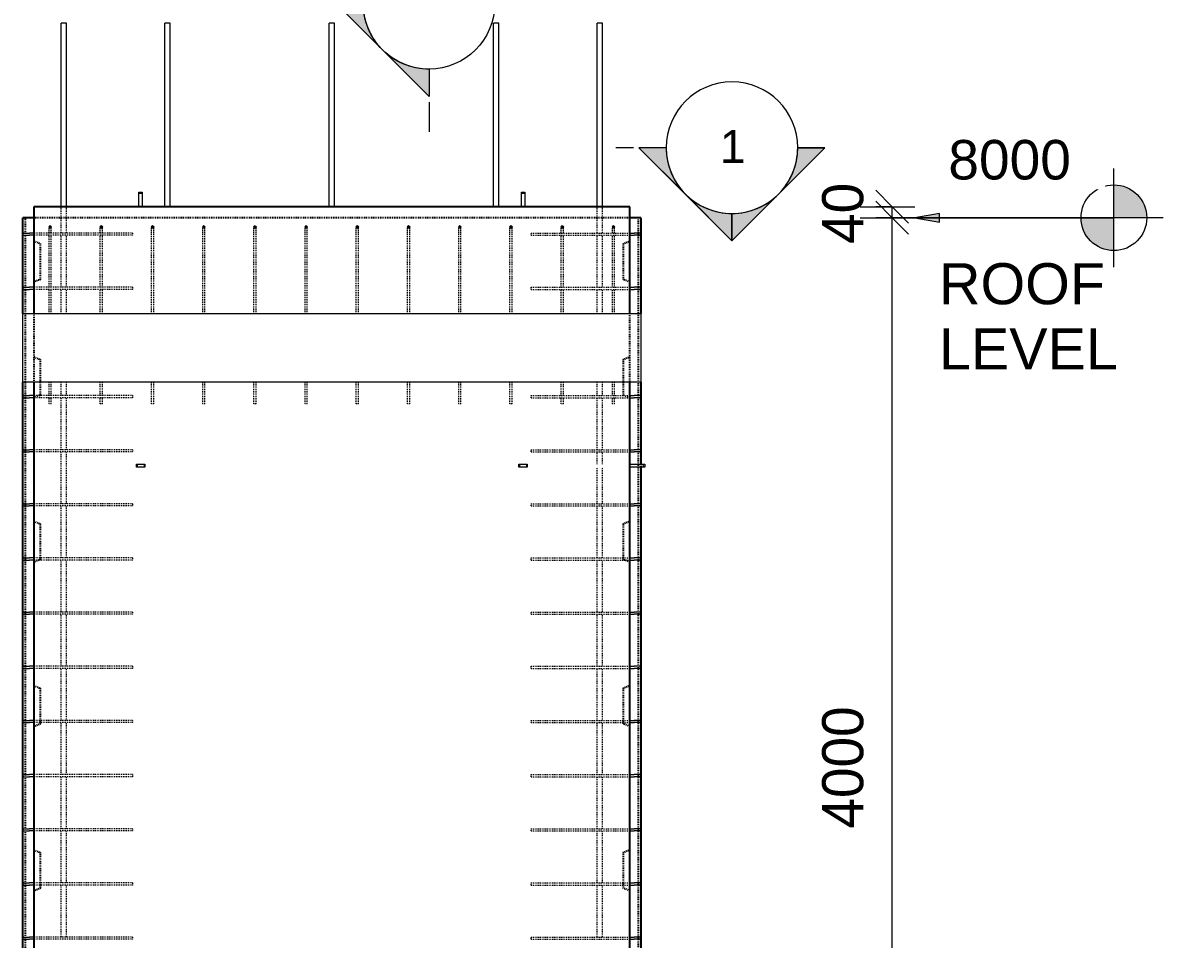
# Model space of a CAD drawing. Header units: millimetres. Extents: x 3013 to 24293, y -3068 to 13086.
# Drawn here: x 10063 to 14225, y 5026 to 8372 of the extents above; entities that cross this region are included whole.
import ezdxf

# ---------------------------------------------------------------- set-up
doc = ezdxf.new("R2010")
doc.units = ezdxf.units.MM
doc.linetypes.add('Dash', pattern=[6.36, 3.18, -3.18])
for name, color, linetype, lineweight in [('A-ANNO-DIMS', 211, 'Continuous', 9), ('A-ANNO-DIMS-60', 211, 'Continuous', 9), ('A-DETL-MBND', 5, 'Continuous', 18), ('A-GENM', 13, 'Continuous', 18), ('A-WALL', 113, 'Continuous', 25), ('A-WALL-HDLN', 110, 'Dash', 25), ('G-ANNO-DIMS', 111, 'Continuous', 9), ('G-ANNO-SYMB', 111, 'Continuous', 9), ('G-ANNO-TEXT', 231, 'Continuous', 9), ('S-BEAM', 12, 'Continuous', 18), ('S-RBAR', 171, 'Continuous', 18)]:
    doc.layers.add(name, color=color, linetype=linetype, lineweight=lineweight)
doc.styles.add('Arial', font='arial.ttf', dxfattribs={"height": 120})
doc.styles.add('Arial_1', font='arial.ttf', dxfattribs={"height": 150})
doc.styles.add('Arial_2', font='arial.ttf', dxfattribs={"height": 144})
doc.styles.add('Nirmala UI Semilight', font='NirmalaS.ttf', dxfattribs={"height": 150})
doc.dimstyles.new('Arrow_Filled_-_2_5_NI_UI', dxfattribs={"dimscale": 304.8, "dimtxt": 157.104592, "dimasz": 0.393701, "dimexe": 0.19685, "dimexo": 0.0625, "dimgap": 0.19685, "dimtad": 1, "dimdec": 0, "dimzin": 0, "dimdsep": 46, "dimtxsty": 'Nirmala UI Semilight', "dimblk1": 'OBLIQUE', "dimblk2": 'OBLIQUE', "dimsah": 1, "dimcen": 0.09, "dimazin": 0, "dimtfac": 1, "dimtdec": 4, "dimtix": 1, "dimtmove": 0, "dimatfit": 3, "dimfxl": 0.19685, "dimfxlon": 1, "dimtvp": 1, "dimtolj": 1, "dimtzin": 0, "dimarcsym": 2})

# ---------------------------------------------------------------- blocks, each defined once
blk = doc.blocks.new('RR spread anchor face based - RR-SA-4_0-180-1726831-Elevation Front')
at = {"layer": 'A-GENM'}
for p, q in [((11882.6, 7748.8), (11882.6, 7753.8)), ((11882.6, 7753.8), (11894.6, 7753.8)), ((11882.6, 7700), (11882.6, 7748.8)), ((11894.6, 7748.8), (11882.6, 7748.8)), ((11894.6, 7753.8), (11894.6, 7748.8)), ((11894.6, 7748.8), (11894.6, 7700))]:
    blk.add_line(p, q, dxfattribs=at)
blk = doc.blocks.new('RR spread anchor face based - RR-SA-2_5-200-1726821-Elevation Front')
at = {"layer": 'A-GENM'}
for p, q in [((11873.6, 6760), (11876.1, 6760)), ((11873.6, 6750), (11873.6, 6760)), ((11876.1, 6750), (11873.6, 6750)), ((11876.1, 6760), (11901.1, 6760)), ((11876.1, 6760), (11876.1, 6750)), ((11901.1, 6750), (11876.1, 6750)), ((11901.1, 6760), (11903.6, 6760)), ((11901.1, 6760), (11901.1, 6750)), ((11903.6, 6750), (11901.1, 6750)), ((11903.6, 6760), (11903.6, 6750))]:
    blk.add_line(p, q, dxfattribs=at)
blk = doc.blocks.new('RR spread anchor face based - RR-SA-3_0-200-1726827-Elevation Front')
at = {"layer": 'A-GENM'}
for p, q in [((12278.6, 6760), (12328.6, 6760)), ((12328.6, 6750), (12278.6, 6750)), ((12328.6, 6760), (12333.6, 6760)), ((12328.6, 6750), (12328.6, 6760)), ((12333.6, 6750), (12328.6, 6750)), ((12333.6, 6760), (12333.6, 6750))]:
    blk.add_line(p, q, dxfattribs=at)
blk = doc.blocks.new('Detail View - M_Section Head - Filled SHOP DWG-1002450-Elevation Front')
at = {"layer": 'G-ANNO-SYMB'}
h = blk.add_hatch(color=256, dxfattribs=at)
edge = h.paths.add_edge_path()
edge.add_line((12311.8, 7915.6), (12411.2, 7915.6))
edge.add_arc((12651.2, 7915.6), 240, 180, 225)
edge.add_line((12481.5, 7745.9), (12311.8, 7915.6))
h = blk.add_hatch(color=256, dxfattribs=at)
edge = h.paths.add_edge_path()
edge.add_line((12990.6, 7915.6), (12820.9, 7745.9))
edge.add_arc((12651.2, 7915.6), 240, 315, 360)
edge.add_line((12891.2, 7915.6), (12990.6, 7915.6))
h = blk.add_hatch(color=256, dxfattribs=at)
edge = h.paths.add_edge_path()
edge.add_line((12651.2, 7576.2), (12481.5, 7745.9))
edge.add_arc((12651.2, 7915.6), 240, 225, 270)
edge.add_line((12651.2, 7675.6), (12651.2, 7576.2))
h = blk.add_hatch(color=256, dxfattribs=at)
edge = h.paths.add_edge_path()
edge.add_line((12651.2, 7576.2), (12651.2, 7675.6))
edge.add_arc((12651.2, 7915.6), 240, 270, 315)
edge.add_line((12820.9, 7745.9), (12651.2, 7576.2))
for p, q in [((12651.2, 7576.2), (12311.8, 7915.6)), ((12411.2, 7915.6), (12311.8, 7915.6)), ((12311.8, 7915.6), (12481.5, 7745.9)), ((12411.2, 7915.6), (12311.8, 7915.6)), ((12651.2, 7576.2), (12990.6, 7915.6)), ((12820.9, 7745.9), (12990.6, 7915.6)), ((12891.2, 7915.6), (12990.6, 7915.6)), ((12990.6, 7915.6), (12891.2, 7915.6)), ((12481.5, 7745.9), (12651.2, 7576.2)), ((12651.2, 7576.2), (12820.9, 7745.9)), ((12651.2, 7675.6), (12651.2, 7576.2)), ((12651.2, 7576.2), (12651.2, 7675.6))]:
    blk.add_line(p, q, dxfattribs=at)
for start, end in [(360, 180), (180, 360), (180, 225), (315, 0), (225, 270), (270, 315)]:
    blk.add_arc((12651.2, 7915.6), 240, start, end, dxfattribs=at)
blk = doc.blocks.new('DIMBLOCK101-Elevation Front')
at = {"layer": 'A-ANNO-DIMS-60'}
for p, q in [((13236.1, 7660), (13176.1, 7720)), ((13236.1, 7660), (13176.1, 7660)), ((13236.1, 3660), (13236.1, 7660)), ((13236.1, 7660), (13296.1, 7600)), ((13236.1, 7660), (13296.1, 7660)), ((13236.1, 3660), (13176.1, 3720)), ((13236.1, 3660), (13176.1, 3660)), ((13236.1, 3660), (13296.1, 3600)), ((13236.1, 3660), (13296.1, 3660))]:
    blk.add_line(p, q, dxfattribs=at)
at = {"layer": 'A-ANNO-DIMS-60', "color": 0, "insert": (12980.4, 5430.1), "char_height": 150, "width": 551.866, "attachment_point": 1, "rotation": 90, "line_spacing_factor": 1.142579, "style": 'Nirmala UI Semilight'}
blk.add_mtext('4000', dxfattribs=at)
blk = doc.blocks.new('_Oblique')
at = {"color": 0, "linetype": 'ByBlock', "lineweight": -2}
blk.add_line((-0.5, -0.5), (0.5, 0.5), dxfattribs=at)
blk = doc.blocks.new('DIMBLOCK102-Elevation Front')
at = {"layer": 'A-ANNO-DIMS-60'}
for p, q in [((13236.1, 7700), (13176.1, 7760)), ((13236.1, 7660), (13176.1, 7720)), ((13236.1, 7700), (13176.1, 7700)), ((13236.1, 7660), (13176.1, 7660)), ((13236.1, 7660), (13236.1, 7700)), ((13236.1, 7700), (13296.1, 7640)), ((13236.1, 7700), (13296.1, 7700)), ((13236.1, 7660), (13296.1, 7600)), ((13236.1, 7660), (13296.1, 7660))]:
    blk.add_line(p, q, dxfattribs=at)
at = {"layer": 'A-ANNO-DIMS-60', "color": 0, "insert": (12980.4, 7564.3), "char_height": 150, "width": 277.647, "attachment_point": 1, "rotation": 90, "line_spacing_factor": 1.142579, "style": 'Nirmala UI Semilight'}
blk.add_mtext('40', dxfattribs=at)
blk = doc.blocks.new('Spot Elevations - M_Spot Elevation - Target Filled-10609-Elevation Front')
at = {"layer": 'G-ANNO-DIMS'}
h = blk.add_hatch(color=256, dxfattribs=at)
edge = h.paths.add_edge_path()
edge.add_line((14045.3, 7660), (14165.3, 7660))
edge.add_arc((14045.3, 7660), 120, 0, 90)
edge.add_line((14045.3, 7780), (14045.3, 7660))
h = blk.add_hatch(color=256, dxfattribs=at)
edge = h.paths.add_edge_path()
edge.add_line((14045.3, 7660), (13925.3, 7660))
edge.add_arc((14045.3, 7660), 120, 180, 270)
edge.add_line((14045.3, 7540), (14045.3, 7660))
for p, q in [((14045.3, 7480), (14045.3, 7840)), ((14225.3, 7660), (13205.3, 7660))]:
    blk.add_line(p, q, dxfattribs=at)
blk.add_circle((14045.3, 7660), 120, dxfattribs=at)

msp = doc.modelspace()

# ---------------------------------------------------------------- hatches: boundary and pattern name
at = {"layer": 'G-ANNO-DIMS'}
msp.add_hatch(color=256, dxfattribs=at).paths.add_polyline_path([(13318.6, 7660), (13408.6, 7644.1), (13408.6, 7675.9)])
at = {"layer": 'S-RBAR'}
for points in [[(10162.6, 7622), (10166.6, 7626), (10162.6, 7630), (10158.6, 7626)], [(10349.5, 7622), (10353.5, 7626), (10349.5, 7630), (10345.5, 7626)], [(10536.4, 7622), (10540.4, 7626), (10536.4, 7630), (10532.4, 7626)], [(10723.3, 7622), (10727.3, 7626), (10723.3, 7630), (10719.3, 7626)], [(10910.2, 7622), (10914.2, 7626), (10910.2, 7630), (10906.2, 7626)], [(11097.1, 7622), (11101.1, 7626), (11097.1, 7630), (11093.1, 7626)], [(11284, 7622), (11288, 7626), (11284, 7630), (11280, 7626)], [(11470.9, 7622), (11474.9, 7626), (11470.9, 7630), (11466.9, 7626)], [(11657.8, 7622), (11661.8, 7626), (11657.8, 7630), (11653.8, 7626)], [(11844.7, 7622), (11848.7, 7626), (11844.7, 7630), (11840.7, 7626), (11842.1, 7624.6)], [(12031.7, 7622), (12035.7, 7626), (12031.7, 7630), (12027.7, 7626)], [(12218.6, 7622), (12222.6, 7626), (12218.6, 7630), (12214.6, 7626)]]:
    msp.add_hatch(color=256, dxfattribs=at).paths.add_polyline_path(points)
h = msp.add_hatch(color=256, dxfattribs=at)
edge = h.paths.add_edge_path()
edge.add_arc((10162.6, 7626), 4, 0, 360)
h = msp.add_hatch(color=256, dxfattribs=at)
edge = h.paths.add_edge_path()
edge.add_arc((10349.5, 7626), 4, 0, 360)
h = msp.add_hatch(color=256, dxfattribs=at)
edge = h.paths.add_edge_path()
edge.add_arc((10536.4, 7626), 4, 0, 360)
h = msp.add_hatch(color=256, dxfattribs=at)
edge = h.paths.add_edge_path()
edge.add_arc((10723.3, 7626), 4, 0, 360)
h = msp.add_hatch(color=256, dxfattribs=at)
edge = h.paths.add_edge_path()
edge.add_arc((10910.2, 7626), 4, 0, 360)
h = msp.add_hatch(color=256, dxfattribs=at)
edge = h.paths.add_edge_path()
edge.add_arc((11097.1, 7626), 4, 0, 360)
h = msp.add_hatch(color=256, dxfattribs=at)
edge = h.paths.add_edge_path()
edge.add_arc((11284, 7626), 4, 0, 360)
h = msp.add_hatch(color=256, dxfattribs=at)
edge = h.paths.add_edge_path()
edge.add_arc((11470.9, 7626), 4, 0, 360)
h = msp.add_hatch(color=256, dxfattribs=at)
edge = h.paths.add_edge_path()
edge.add_arc((11657.8, 7626), 4, 0, 360)
h = msp.add_hatch(color=256, dxfattribs=at)
edge = h.paths.add_edge_path()
edge.add_arc((11844.7, 7626), 4, 0, 360)
h = msp.add_hatch(color=256, dxfattribs=at)
edge = h.paths.add_edge_path()
edge.add_arc((12031.7, 7626), 4, 0, 360)
h = msp.add_hatch(color=256, dxfattribs=at)
edge = h.paths.add_edge_path()
edge.add_arc((12218.6, 7626), 4, 0, 360)

# ---------------------------------------------------------------- linework, layer by layer
at = {"layer": 'A-DETL-MBND'}
for p, q in [((13118.6, 7700), (13318.6, 7700)), ((13118.6, 7660), (13318.6, 7660))]:
    msp.add_line(p, q, dxfattribs=at)
at = {"layer": 'A-WALL'}
for p, q in [((10062.6, 7600.4), (10062.6, 7660)), ((10102.6, 7660), (10062.6, 7660)), ((10102.6, 7700), (10102.6, 7310)), ((12278.6, 7700), (10102.6, 7700)), ((12278.6, 7310), (12278.6, 7700)), ((12318.6, 7660), (12278.6, 7660)), ((12318.6, 7660), (12318.6, 7600.4)), ((10062.6, 7402.7), (10062.6, 7599.6)), ((12318.6, 7599.6), (12318.6, 7402.7)), ((10062.6, 7310), (10062.6, 7401.9)), ((12318.6, 7402), (12318.6, 7310)), ((10062.6, 7007.4), (10062.6, 7060)), ((10102.6, 7060), (10102.6, -1395)), ((12278.6, -1395), (12278.6, 7060)), ((12318.6, 7060), (12318.6, 7007.4)), ((10062.6, 6809.7), (10062.6, 7006.6)), ((12318.6, 7006.6), (12318.6, 6809.7)), ((10062.6, 6612.1), (10062.6, 6808.9)), ((12318.6, 6809), (12318.6, 6760)), ((12318.6, 6750), (12318.6, 6612)), ((10062.6, 6414.4), (10062.6, 6611.3)), ((12318.6, 6611.3), (12318.6, 6414.4)), ((10062.6, 6216.7), (10062.6, 6413.6)), ((12318.6, 6413.6), (12318.6, 6216.7)), ((10062.6, 6019.1), (10062.6, 6215.9)), ((12318.6, 6216), (12318.6, 6019)), ((10062.6, 5821.4), (10062.6, 6018.3)), ((12318.6, 6018.3), (12318.6, 5821.4)), ((10062.6, 5623.7), (10062.6, 5820.6)), ((12318.6, 5820.6), (12318.6, 5623.7)), ((10062.6, 5426.1), (10062.6, 5622.9)), ((12318.6, 5623), (12318.6, 5426)), ((10062.6, 5228.4), (10062.6, 5425.3)), ((12318.6, 5425.3), (12318.6, 5228.4)), ((10062.6, 5030.7), (10062.6, 5227.6)), ((12318.6, 5227.6), (12318.6, 5030.7)), ((10062.6, 4833.1), (10062.6, 5029.9)), ((12318.6, 5030), (12318.6, 4833))]:
    msp.add_line(p, q, dxfattribs=at)
at = {"layer": 'A-WALL-HDLN'}
for p, q in [((10072.6, 3689.9), (10072.6, 7660)), ((12278.6, 7660), (10102.6, 7660)), ((12308.6, 7660), (12308.6, 3689.9)), ((10102.6, 7575), (10127.6, 7565)), ((10127.6, 7435), (10127.6, 7565)), ((12253.6, 7565), (12278.6, 7575)), ((12253.6, 7565), (12253.6, 7435)), ((10127.6, 7435), (10102.6, 7425)), ((12278.6, 7425), (12253.6, 7435)), ((10102.6, 7310), (10102.6, 7060)), ((12278.6, 7060), (12278.6, 7310)), ((10102.6, 7152.5), (10127.6, 7142.5)), ((10127.6, 7012.5), (10127.6, 7142.5)), ((12253.6, 7142.5), (12278.6, 7152.5)), ((12253.6, 7142.5), (12253.6, 7012.5)), ((10103.7, 7003), (10102.6, 7002.5)), ((10123.7, 7011), (10103.9, 7003)), ((10127.6, 7012.5), (10123.9, 7011)), ((12257.2, 7011), (12253.6, 7012.5)), ((12277.2, 7003), (12257.5, 7011)), ((12278.6, 7002.5), (12277.5, 7003)), ((12318.6, 6760), (12318.6, 6750)), ((10102.6, 6552.5), (10127.6, 6542.5)), ((10127.6, 6412.5), (10127.6, 6542.5)), ((12253.6, 6542.5), (12278.6, 6552.5)), ((12253.6, 6542.5), (12253.6, 6412.5)), ((10127.6, 6412.5), (10121.4, 6410)), ((12259.7, 6410), (12253.6, 6412.5)), ((10121.2, 6410), (10102.6, 6402.5)), ((12278.6, 6402.5), (12260, 6410)), ((10102.6, 5952.5), (10127.6, 5942.5)), ((10127.6, 5812.5), (10127.6, 5942.5)), ((12253.6, 5942.5), (12278.6, 5952.5)), ((12253.6, 5942.5), (12253.6, 5812.5)), ((10127.6, 5812.5), (10102.6, 5802.5)), ((12278.6, 5802.5), (12253.6, 5812.5)), ((10102.6, 5352.5), (10127.6, 5342.5)), ((10127.6, 5212.5), (10127.6, 5342.5)), ((12253.6, 5342.5), (12278.6, 5352.5)), ((12253.6, 5342.5), (12253.6, 5212.5)), ((10127.6, 5212.5), (10102.6, 5202.5)), ((12278.6, 5202.5), (12253.6, 5212.5))]:
    msp.add_line(p, q, dxfattribs=at)
at = {"layer": 'G-ANNO-DIMS'}
for p, q in [((13408.6, 7675.9), (13318.6, 7660)), ((13318.6, 7660), (13408.6, 7644.1)), ((13318.6, 7660), (13767.4, 7660)), ((13408.6, 7644.1), (13408.6, 7675.9)), ((13767.4, 7660), (14045.3, 7660))]:
    msp.add_line(p, q, dxfattribs=at)
at = {"layer": 'G-ANNO-SYMB'}
for p, q in [((11545.5, 8082.4), (11545.5, 7974)), ((12291.2, 7915.6), (12226.8, 7915.6))]:
    msp.add_line(p, q, dxfattribs=at)
at = {"layer": 'S-BEAM'}
for p, q in [((10062.6, 7060), (10062.6, 7310)), ((10062.6, 7310), (12318.6, 7310)), ((12318.6, 7310), (12318.6, 7060)), ((12318.6, 7060), (10062.6, 7060))]:
    msp.add_line(p, q, dxfattribs=at)
at = {"layer": 'S-RBAR'}
for p, q in [((10222.6, 8370), (10202.6, 8370)), ((10202.6, 7700), (10202.6, 8370)), ((10222.6, 7700), (10222.6, 8370)), ((10600.6, 8370), (10580.6, 8370)), ((10580.6, 7700), (10580.6, 8370)), ((10600.6, 7700), (10600.6, 8370)), ((11200.6, 8370), (11180.6, 8370)), ((11180.6, 7700), (11180.6, 8370)), ((11200.6, 7700), (11200.6, 8370)), ((11800.6, 8370), (11780.6, 8370)), ((11780.6, 7700), (11780.6, 8370)), ((11800.6, 7700), (11800.6, 8370)), ((12178.6, 8370), (12158.6, 8370)), ((12158.6, 7700), (12158.6, 8370)), ((12178.6, 7700), (12178.6, 8370)), ((10162.6, 7630), (10158.6, 7626)), ((10158.6, 7626), (10162.6, 7622)), ((10166.6, 7626), (10162.6, 7630)), ((10162.6, 7622), (10166.6, 7626)), ((10349.5, 7630), (10345.5, 7626)), ((10345.5, 7626), (10349.5, 7622)), ((10353.5, 7626), (10349.5, 7630)), ((10349.5, 7622), (10353.5, 7626)), ((10536.4, 7630), (10532.4, 7626)), ((10532.4, 7626), (10536.4, 7622)), ((10540.4, 7626), (10536.4, 7630)), ((10536.4, 7622), (10540.4, 7626)), ((10723.3, 7630), (10719.3, 7626)), ((10719.3, 7626), (10723.3, 7622)), ((10727.3, 7626), (10723.3, 7630)), ((10723.3, 7622), (10727.3, 7626)), ((10910.2, 7630), (10906.2, 7626)), ((10906.2, 7626), (10910.2, 7622)), ((10914.2, 7626), (10910.2, 7630)), ((10910.2, 7622), (10914.2, 7626)), ((11097.1, 7630), (11093.1, 7626)), ((11093.1, 7626), (11097.1, 7622)), ((11101.1, 7626), (11097.1, 7630)), ((11097.1, 7622), (11101.1, 7626)), ((11284, 7630), (11280, 7626)), ((11280, 7626), (11284, 7622)), ((11288, 7626), (11284, 7630)), ((11284, 7622), (11288, 7626)), ((11470.9, 7630), (11466.9, 7626)), ((11466.9, 7626), (11470.9, 7622)), ((11474.9, 7626), (11470.9, 7630)), ((11470.9, 7622), (11474.9, 7626)), ((11657.8, 7630), (11653.8, 7626)), ((11653.8, 7626), (11657.8, 7622)), ((11661.8, 7626), (11657.8, 7630)), ((11657.8, 7622), (11661.8, 7626)), ((11844.7, 7630), (11840.7, 7626)), ((11840.7, 7626), (11842.1, 7624.6)), ((11842.1, 7624.6), (11844.7, 7622)), ((11848.7, 7626), (11844.7, 7630)), ((11844.7, 7622), (11848.7, 7626)), ((12031.7, 7630), (12027.7, 7626)), ((12027.7, 7626), (12031.7, 7622)), ((12035.7, 7626), (12031.7, 7630)), ((12031.7, 7622), (12035.7, 7626)), ((12218.6, 7630), (12214.6, 7626)), ((12214.6, 7626), (12218.6, 7622)), ((12222.6, 7626), (12218.6, 7630)), ((12218.6, 7622), (12222.6, 7626)), ((10066.6, 7604), (10086.6, 7604)), ((10066.6, 7596), (10086.6, 7596)), ((10102.6, 7604), (10086.6, 7604)), ((10102.6, 7596), (10086.6, 7596)), ((12278.6, 7604), (12294.6, 7604)), ((12278.6, 7596), (12294.6, 7596)), ((12314.6, 7604), (12294.6, 7604)), ((12314.6, 7596), (12294.6, 7596)), ((10066.6, 7406.3), (10086.6, 7406.3)), ((10066.6, 7398.3), (10086.6, 7398.3)), ((10102.6, 7406.3), (10086.6, 7406.3)), ((10102.6, 7398.3), (10086.6, 7398.3)), ((12278.6, 7406.3), (12294.6, 7406.3)), ((12278.6, 7398.3), (12294.6, 7398.3)), ((12314.6, 7406.3), (12294.6, 7406.3)), ((12314.6, 7398.3), (12294.6, 7398.3)), ((10066.6, 7011), (10086.6, 7011)), ((10066.6, 7003), (10086.6, 7003)), ((10102.6, 7011), (10086.6, 7011)), ((10102.6, 7003), (10086.6, 7003)), ((12278.6, 7011), (12294.6, 7011)), ((12278.6, 7003), (12294.6, 7003)), ((12314.6, 7011), (12294.6, 7011)), ((12314.6, 7003), (12294.6, 7003)), ((10066.6, 6813.3), (10086.6, 6813.3)), ((10066.6, 6805.3), (10086.6, 6805.3)), ((10102.6, 6813.3), (10086.6, 6813.3)), ((10102.6, 6805.3), (10086.6, 6805.3)), ((12278.6, 6813.3), (12294.6, 6813.3)), ((12278.6, 6805.3), (12294.6, 6805.3)), ((12314.6, 6813.3), (12294.6, 6813.3)), ((12314.6, 6805.3), (12294.6, 6805.3)), ((10066.6, 6615.7), (10086.6, 6615.7)), ((10066.6, 6607.7), (10086.6, 6607.7)), ((10102.6, 6615.7), (10086.6, 6615.7)), ((10102.6, 6607.7), (10086.6, 6607.7)), ((12278.6, 6615.7), (12294.6, 6615.7)), ((12278.6, 6607.7), (12294.6, 6607.7)), ((12314.6, 6615.7), (12294.6, 6615.7)), ((12314.6, 6607.7), (12294.6, 6607.7)), ((10066.6, 6418), (10086.6, 6418)), ((10102.6, 6418), (10086.6, 6418)), ((12278.6, 6418), (12294.6, 6418)), ((12314.6, 6418), (12294.6, 6418)), ((10066.6, 6410), (10086.6, 6410)), ((10102.6, 6410), (10086.6, 6410)), ((12278.6, 6410), (12294.6, 6410)), ((12314.6, 6410), (12294.6, 6410)), ((10066.6, 6220.3), (10086.6, 6220.3)), ((10066.6, 6212.3), (10086.6, 6212.3)), ((10102.6, 6220.3), (10086.6, 6220.3)), ((10102.6, 6212.3), (10086.6, 6212.3)), ((12278.6, 6220.3), (12294.6, 6220.3)), ((12278.6, 6212.3), (12294.6, 6212.3)), ((12314.6, 6220.3), (12294.6, 6220.3)), ((12314.6, 6212.3), (12294.6, 6212.3)), ((10066.6, 6022.7), (10086.6, 6022.7)), ((10066.6, 6014.7), (10086.6, 6014.7)), ((10102.6, 6022.7), (10086.6, 6022.7)), ((10102.6, 6014.7), (10086.6, 6014.7)), ((12278.6, 6022.7), (12294.6, 6022.7)), ((12278.6, 6014.7), (12294.6, 6014.7)), ((12314.6, 6022.7), (12294.6, 6022.7)), ((12314.6, 6014.7), (12294.6, 6014.7)), ((10066.6, 5825), (10086.6, 5825)), ((10066.6, 5817), (10086.6, 5817)), ((10102.6, 5825), (10086.6, 5825)), ((10102.6, 5817), (10086.6, 5817)), ((12278.6, 5825), (12294.6, 5825)), ((12278.6, 5817), (12294.6, 5817)), ((12314.6, 5825), (12294.6, 5825)), ((12314.6, 5817), (12294.6, 5817)), ((10066.6, 5627.3), (10086.6, 5627.3)), ((10102.6, 5627.3), (10086.6, 5627.3)), ((12278.6, 5627.3), (12294.6, 5627.3)), ((12314.6, 5627.3), (12294.6, 5627.3)), ((10066.6, 5619.3), (10086.6, 5619.3)), ((10102.6, 5619.3), (10086.6, 5619.3)), ((12278.6, 5619.3), (12294.6, 5619.3)), ((12314.6, 5619.3), (12294.6, 5619.3)), ((10066.6, 5429.7), (10086.6, 5429.7)), ((10066.6, 5421.7), (10086.6, 5421.7)), ((10102.6, 5429.7), (10086.6, 5429.7)), ((10102.6, 5421.7), (10086.6, 5421.7)), ((12278.6, 5429.7), (12294.6, 5429.7)), ((12278.6, 5421.7), (12294.6, 5421.7)), ((12314.6, 5429.7), (12294.6, 5429.7)), ((12314.6, 5421.7), (12294.6, 5421.7)), ((10066.6, 5232), (10086.6, 5232)), ((10066.6, 5224), (10086.6, 5224)), ((10102.6, 5232), (10086.6, 5232)), ((10102.6, 5224), (10086.6, 5224)), ((12278.6, 5232), (12294.6, 5232)), ((12278.6, 5224), (12294.6, 5224)), ((12314.6, 5232), (12294.6, 5232)), ((12314.6, 5224), (12294.6, 5224)), ((10066.6, 5034.3), (10086.6, 5034.3)), ((10066.6, 5026.3), (10086.6, 5026.3)), ((10102.6, 5034.3), (10086.6, 5034.3)), ((10102.6, 5026.3), (10086.6, 5026.3)), ((12278.6, 5034.3), (12294.6, 5034.3)), ((12278.6, 5026.3), (12294.6, 5026.3)), ((12314.6, 5034.3), (12294.6, 5034.3)), ((12314.6, 5026.3), (12294.6, 5026.3))]:
    msp.add_line(p, q, dxfattribs=at)
at = {"layer": 'S-RBAR', "linetype": 'Dash'}
for p, q in [((10202.6, 7604), (10202.6, 7700)), ((10222.6, 7604), (10222.6, 7700)), ((12158.6, 7604), (12158.6, 7700)), ((12178.6, 7604), (12178.6, 7700)), ((10158.6, 7606), (10158.6, 7626)), ((10166.6, 7606), (10166.6, 7626)), ((10345.5, 7606), (10345.5, 7626)), ((10353.5, 7606), (10353.5, 7626)), ((10532.4, 7606), (10532.4, 7626)), ((10540.4, 7606), (10540.4, 7626)), ((10719.3, 7606), (10719.3, 7626)), ((10727.3, 7606), (10727.3, 7626)), ((10906.2, 7606), (10906.2, 7626)), ((10914.2, 7606), (10914.2, 7626)), ((11093.1, 7606), (11093.1, 7626)), ((11101.1, 7606), (11101.1, 7626)), ((11280, 7606), (11280, 7626)), ((11288, 7606), (11288, 7626)), ((11466.9, 7606), (11466.9, 7626)), ((11474.9, 7606), (11474.9, 7626)), ((11653.8, 7606), (11653.8, 7626)), ((11661.8, 7606), (11661.8, 7626)), ((11840.7, 7606), (11840.7, 7626)), ((11848.7, 7606), (11848.7, 7626)), ((12027.7, 7606), (12027.7, 7626)), ((12035.7, 7606), (12035.7, 7626)), ((12214.6, 7606), (12214.6, 7626)), ((12222.6, 7606), (12222.6, 7626)), ((10462.6, 7604), (10102.6, 7604)), ((10462.6, 7596), (10102.6, 7596)), ((10158.6, 7604), (10158.6, 7606)), ((10158.6, 7406.3), (10158.6, 7596)), ((10166.6, 7604), (10166.6, 7606)), ((10166.6, 7406.3), (10166.6, 7596)), ((10202.6, 7406.3), (10202.6, 7596)), ((10222.6, 7406.3), (10222.6, 7596)), ((10345.5, 7604), (10345.5, 7606)), ((10345.5, 7406.3), (10345.5, 7596)), ((10353.5, 7604), (10353.5, 7606)), ((10353.5, 7406.3), (10353.5, 7596)), ((10462.6, 7604), (10462.6, 7596)), ((10532.4, 7310), (10532.4, 7606)), ((10540.4, 7310), (10540.4, 7606)), ((10719.3, 7310), (10719.3, 7606)), ((10727.3, 7310), (10727.3, 7606)), ((10906.2, 7310), (10906.2, 7606)), ((10914.2, 7310), (10914.2, 7606)), ((11093.1, 7310), (11093.1, 7606)), ((11101.1, 7310), (11101.1, 7606)), ((11280, 7310), (11280, 7606)), ((11288, 7310), (11288, 7606)), ((11466.9, 7310), (11466.9, 7606)), ((11474.9, 7310), (11474.9, 7606)), ((11653.8, 7310), (11653.8, 7606)), ((11661.8, 7310), (11661.8, 7606)), ((11840.7, 7310), (11840.7, 7606)), ((11848.7, 7310), (11848.7, 7606)), ((11918.6, 7604), (12278.5, 7604)), ((11918.6, 7596), (11918.6, 7604)), ((11918.6, 7596), (12278.5, 7596)), ((12027.7, 7604), (12027.7, 7606)), ((12027.7, 7406.3), (12027.7, 7596)), ((12035.7, 7604), (12035.7, 7606)), ((12035.7, 7406.3), (12035.7, 7596)), ((12158.6, 7406.3), (12158.6, 7596)), ((12178.6, 7406.3), (12178.6, 7596)), ((12214.6, 7604), (12214.6, 7606)), ((12214.6, 7406.3), (12214.6, 7596)), ((12222.6, 7604), (12222.6, 7606)), ((12222.6, 7406.3), (12222.6, 7596)), ((10462.6, 7406.3), (10102.6, 7406.3)), ((10462.6, 7398.3), (10102.6, 7398.3)), ((10158.6, 7310), (10158.6, 7398.3)), ((10166.6, 7310), (10166.6, 7398.3)), ((10202.6, 7310), (10202.6, 7398.3)), ((10222.6, 7310), (10222.6, 7398.3)), ((10345.5, 7310), (10345.5, 7398.3)), ((10353.5, 7310), (10353.5, 7398.3)), ((10462.6, 7406.3), (10462.6, 7398.3)), ((11918.6, 7406.3), (12278.5, 7406.3)), ((11918.6, 7398.3), (11918.6, 7406.3)), ((11918.6, 7398.3), (12278.5, 7398.3)), ((12027.7, 7310), (12027.7, 7398.3)), ((12035.7, 7310), (12035.7, 7398.3)), ((12158.6, 7310), (12158.6, 7398.3)), ((12178.6, 7310), (12178.6, 7398.3)), ((12214.6, 7310), (12214.6, 7398.3)), ((12222.6, 7310), (12222.6, 7398.3)), ((10158.6, 7011), (10158.6, 7060)), ((10166.6, 7011), (10166.6, 7060)), ((10202.6, 7011), (10202.6, 7060)), ((10222.6, 7011), (10222.6, 7060)), ((10345.5, 7011), (10345.5, 7060)), ((10353.5, 7011), (10353.5, 7060)), ((10532.4, 6980.3), (10532.4, 7060)), ((10540.4, 6980.3), (10540.4, 7060)), ((10719.3, 6980.3), (10719.3, 7060)), ((10727.3, 6980.3), (10727.3, 7060)), ((10906.2, 6980.3), (10906.2, 7060)), ((10914.2, 6980.3), (10914.2, 7060)), ((11093.1, 6980.3), (11093.1, 7060)), ((11101.1, 6980.3), (11101.1, 7060)), ((11280, 6980.3), (11280, 7060)), ((11288, 6980.3), (11288, 7060)), ((11466.9, 6980.3), (11466.9, 7060)), ((11474.9, 6980.3), (11474.9, 7060)), ((11653.8, 6980.3), (11653.8, 7060)), ((11661.8, 6980.3), (11661.8, 7060)), ((11840.7, 6980.3), (11840.7, 7060)), ((11848.7, 6980.3), (11848.7, 7060)), ((12027.7, 7011), (12027.7, 7060)), ((12035.7, 7011), (12035.7, 7060)), ((12158.6, 7011), (12158.6, 7060)), ((12178.6, 7011), (12178.6, 7060)), ((12214.6, 7011), (12214.6, 7060)), ((12222.6, 7011), (12222.6, 7060)), ((10462.6, 7011), (10102.6, 7011)), ((10462.6, 7003), (10102.6, 7003)), ((10158.6, 6980.3), (10158.6, 7003)), ((10166.6, 6980.3), (10166.6, 7003)), ((10202.6, 6813.3), (10202.6, 7003)), ((10222.6, 6813.3), (10222.6, 7003)), ((10345.5, 6980.3), (10345.5, 7003)), ((10353.5, 6980.3), (10353.5, 7003)), ((10462.6, 7011), (10462.6, 7003)), ((11918.6, 7011), (12278.5, 7011)), ((11918.6, 7003), (11918.6, 7011)), ((11918.6, 7003), (12278.5, 7003)), ((12027.7, 6980.3), (12027.7, 7003)), ((12035.7, 6980.3), (12035.7, 7003)), ((12158.6, 6813.3), (12158.6, 7003)), ((12178.6, 6813.3), (12178.6, 7003)), ((12214.6, 6980.3), (12214.6, 7003)), ((12222.6, 6980.3), (12222.6, 7003)), ((10166.6, 6980.3), (10158.6, 6980.3)), ((10353.5, 6980.3), (10345.5, 6980.3)), ((10540.4, 6980.3), (10532.4, 6980.3)), ((10727.3, 6980.3), (10719.3, 6980.3)), ((10914.2, 6980.3), (10906.2, 6980.3)), ((11101.1, 6980.3), (11093.1, 6980.3)), ((11288, 6980.3), (11280, 6980.3)), ((11474.9, 6980.3), (11466.9, 6980.3)), ((11661.8, 6980.3), (11653.8, 6980.3)), ((11848.7, 6980.3), (11840.7, 6980.3)), ((12035.7, 6980.3), (12027.7, 6980.3)), ((12222.6, 6980.3), (12214.6, 6980.3)), ((10462.6, 6813.3), (10102.6, 6813.3)), ((10462.6, 6805.3), (10102.6, 6805.3)), ((10202.6, 6615.7), (10202.6, 6805.3)), ((10222.6, 6615.7), (10222.6, 6805.3)), ((10462.6, 6813.3), (10462.6, 6805.3)), ((11918.6, 6813.3), (12278.5, 6813.3)), ((11918.6, 6805.3), (11918.6, 6813.3)), ((11918.6, 6805.3), (12278.5, 6805.3)), ((12158.6, 6760), (12158.6, 6805.3)), ((12178.6, 6760), (12178.6, 6805.3)), ((12158.6, 6615.7), (12158.6, 6750)), ((12178.6, 6615.7), (12178.6, 6750)), ((10462.6, 6615.7), (10102.6, 6615.7)), ((10462.6, 6607.7), (10102.6, 6607.7)), ((10202.6, 6418), (10202.6, 6607.7)), ((10222.6, 6418), (10222.6, 6607.7)), ((10462.6, 6615.7), (10462.6, 6607.7)), ((11918.6, 6615.7), (12278.5, 6615.7)), ((11918.6, 6607.7), (11918.6, 6615.7)), ((11918.6, 6607.7), (12278.5, 6607.7)), ((12158.6, 6418), (12158.6, 6607.7)), ((12178.6, 6418), (12178.6, 6607.7)), ((10462.6, 6418), (10102.6, 6418)), ((10462.6, 6418), (10462.6, 6410)), ((11918.6, 6418), (12278.5, 6418)), ((11918.6, 6410), (11918.6, 6418)), ((10462.6, 6410), (10102.6, 6410)), ((10202.6, 6220.3), (10202.6, 6410)), ((10222.6, 6220.3), (10222.6, 6410)), ((11918.6, 6410), (12278.5, 6410)), ((12158.6, 6220.3), (12158.6, 6410)), ((12178.6, 6220.3), (12178.6, 6410)), ((10462.6, 6220.3), (10102.6, 6220.3)), ((10462.6, 6212.3), (10102.6, 6212.3)), ((10202.6, 6022.7), (10202.6, 6212.3)), ((10222.6, 6022.7), (10222.6, 6212.3)), ((10462.6, 6220.3), (10462.6, 6212.3)), ((11918.6, 6220.3), (12278.5, 6220.3)), ((11918.6, 6212.3), (11918.6, 6220.3)), ((11918.6, 6212.3), (12278.5, 6212.3)), ((12158.6, 6022.7), (12158.6, 6212.3)), ((12178.6, 6022.7), (12178.6, 6212.3)), ((10462.6, 6022.7), (10102.6, 6022.7)), ((10462.6, 6014.7), (10102.6, 6014.7)), ((10202.6, 5825), (10202.6, 6014.7)), ((10222.6, 5825), (10222.6, 6014.7)), ((10462.6, 6022.7), (10462.6, 6014.7)), ((11918.6, 6022.7), (12278.5, 6022.7)), ((11918.6, 6014.7), (11918.6, 6022.7)), ((11918.6, 6014.7), (12278.5, 6014.7)), ((12158.6, 5825), (12158.6, 6014.7)), ((12178.6, 5825), (12178.6, 6014.7)), ((10462.6, 5825), (10102.6, 5825)), ((10462.6, 5817), (10102.6, 5817)), ((10202.6, 5627.3), (10202.6, 5817)), ((10222.6, 5627.3), (10222.6, 5817)), ((10462.6, 5825), (10462.6, 5817)), ((11918.6, 5825), (12278.5, 5825)), ((11918.6, 5817), (11918.6, 5825)), ((11918.6, 5817), (12278.5, 5817)), ((12158.6, 5627.3), (12158.6, 5817)), ((12178.6, 5627.3), (12178.6, 5817)), ((10462.6, 5627.3), (10102.6, 5627.3)), ((10462.6, 5627.3), (10462.6, 5619.3)), ((11918.6, 5627.3), (12278.5, 5627.3)), ((11918.6, 5619.3), (11918.6, 5627.3)), ((10462.6, 5619.3), (10102.6, 5619.3)), ((10202.6, 5429.7), (10202.6, 5619.3)), ((10222.6, 5429.7), (10222.6, 5619.3)), ((11918.6, 5619.3), (12278.5, 5619.3)), ((12158.6, 5429.7), (12158.6, 5619.3)), ((12178.6, 5429.7), (12178.6, 5619.3)), ((10462.6, 5429.7), (10102.6, 5429.7)), ((10462.6, 5421.7), (10102.6, 5421.7)), ((10202.6, 5232), (10202.6, 5421.7)), ((10222.6, 5232), (10222.6, 5421.7)), ((10462.6, 5429.7), (10462.6, 5421.7)), ((11918.6, 5429.7), (12278.5, 5429.7)), ((11918.6, 5421.7), (11918.6, 5429.7)), ((11918.6, 5421.7), (12278.5, 5421.7)), ((12158.6, 5232), (12158.6, 5421.7)), ((12178.6, 5232), (12178.6, 5421.7)), ((10462.6, 5232), (10102.6, 5232)), ((10462.6, 5224), (10102.6, 5224)), ((10202.6, 5034.3), (10202.6, 5224)), ((10222.6, 5034.3), (10222.6, 5224)), ((10462.6, 5232), (10462.6, 5224)), ((11918.6, 5232), (12278.5, 5232)), ((11918.6, 5224), (11918.6, 5232)), ((11918.6, 5224), (12278.5, 5224)), ((12158.6, 5034.3), (12158.6, 5224)), ((12178.6, 5034.3), (12178.6, 5224)), ((10462.6, 5034.3), (10102.6, 5034.3)), ((10462.6, 5026.3), (10102.6, 5026.3)), ((10462.6, 5034.3), (10462.6, 5026.3)), ((11918.6, 5034.3), (12278.5, 5034.3)), ((11918.6, 5026.3), (11918.6, 5034.3)), ((11918.6, 5026.3), (12278.5, 5026.3))]:
    msp.add_line(p, q, dxfattribs=at)
at = {"layer": 'S-RBAR'}
for centre in [(10162.6, 7626), (10349.5, 7626), (10536.4, 7626), (10723.3, 7626), (10910.2, 7626), (11097.1, 7626), (11284, 7626), (11470.9, 7626), (11657.8, 7626), (11844.7, 7626), (12031.7, 7626), (12218.6, 7626)]:
    msp.add_circle(centre, 4, dxfattribs=at)
at = {"layer": 'S-RBAR', "linetype": 'Dash'}
for centre in [(10162.6, 7626), (10349.5, 7626), (10536.4, 7626), (10723.3, 7626), (10910.2, 7626), (11097.1, 7626), (11284, 7626), (11470.9, 7626), (11657.8, 7626), (11844.7, 7626), (12031.7, 7626), (12218.6, 7626)]:
    msp.add_arc(centre, 4, 360, 180, dxfattribs=at)
at = {"layer": 'S-RBAR'}
for centre, start, end in [((10066.6, 7600), 90, 270), ((12314.6, 7600), 270, 90), ((10066.6, 7402.3), 90, 270), ((12314.6, 7402.3), 270, 90), ((10066.6, 7007), 90, 270), ((12314.6, 7007), 270, 90), ((10066.6, 6809.3), 90, 270), ((12314.6, 6809.3), 270, 90), ((10066.6, 6611.7), 90, 270), ((12314.6, 6611.7), 270, 90), ((10066.6, 6414), 90, 270), ((12314.6, 6414), 270, 90), ((10066.6, 6216.3), 90, 270), ((12314.6, 6216.3), 270, 90), ((10066.6, 6018.7), 90, 270), ((12314.6, 6018.7), 270, 90), ((10066.6, 5821), 90, 270), ((12314.6, 5821), 270, 90), ((10066.6, 5623.3), 90, 270), ((12314.6, 5623.3), 270, 90), ((10066.6, 5425.7), 90, 270), ((12314.6, 5425.7), 270, 90), ((10066.6, 5228), 90, 270), ((12314.6, 5228), 270, 90), ((10066.6, 5030.3), 90, 270), ((12314.6, 5030.3), 270, 90)]:
    msp.add_arc(centre, 4, start, end, dxfattribs=at)

# ---------------------------------------------------------------- block references
at = {"layer": 'A-GENM'}
for name, p in [('RR spread anchor face based - RR-SA-4_0-180-1726831-Elevation Front', (-1396, 0)), ('RR spread anchor face based - RR-SA-4_0-180-1726831-Elevation Front', (0, 0)), ('RR spread anchor face based - RR-SA-2_5-200-1726821-Elevation Front', (-1396, 0)), ('RR spread anchor face based - RR-SA-2_5-200-1726821-Elevation Front', (0, 0)), ('RR spread anchor face based - RR-SA-3_0-200-1726827-Elevation Front', (0, 0))]:
    msp.add_blockref(name, p, dxfattribs=at)
at = {"layer": 'G-ANNO-DIMS'}
msp.add_blockref('Spot Elevations - M_Spot Elevation - Target Filled-10609-Elevation Front', (0, 0), dxfattribs=at)
at = {"layer": 'G-ANNO-SYMB', "extrusion": (0, 0, -1), "rotation": 90.00000000000038}
msp.add_blockref('Detail View - M_Section Head - Filled SHOP DWG-1002450-Elevation Front', (-3629.9, -4208.7), dxfattribs=at)
at = {"layer": 'G-ANNO-SYMB'}
msp.add_blockref('Detail View - M_Section Head - Filled SHOP DWG-1002450-Elevation Front', (0, 0), dxfattribs=at)

# ---------------------------------------------------------------- texts
at = {"layer": 'G-ANNO-SYMB', "insert": (12607.1, 7980.2), "char_height": 120, "width": 115.443, "attachment_point": 1, "style": 'Arial'}
msp.add_mtext('1', dxfattribs=at)
at = {"layer": 'G-ANNO-TEXT', "color": 7, "char_height": 150, "attachment_point": 1, "style": 'Arial_1'}
for s, insert, width in [('ROOF', (13407.2, 7494.1), 731.139), ('LEVEL', (13407.2, 7256), 784.05)]:
    msp.add_mtext(s, dxfattribs=dict(at, insert=insert, width=width))

# ---------------------------------------------------------------- dimensions: what is measured, and where the dimension line sits
at = {"layer": 'A-ANNO-DIMS'}
for base, p1, p2, override, picture, middle in [((13236.1, 7700), (13176.1, 7660), (13176.1, 7700), {"dimpost": '<>', "dimfxl": 40}, 'DIMBLOCK102-Elevation Front', (13098.6, 7680)), ((13236.1, 7660), (13176.1, 3660), (13176.1, 7660), {"dimpost": '<>', "dimfxl": 4000}, 'DIMBLOCK101-Elevation Front', (13098.6, 5660))]:
    dim = msp.add_linear_dim(base=base, p1=p1, p2=p2, angle=90, dimstyle='Arrow_Filled_-_2_5_NI_UI', override=override, dxfattribs=at)
    dim.commit()
    dim.dimension.update_dxf_attribs({"geometry": picture, "text_midpoint": middle})

# ---------------------------------------------------------------- next in the draw order: texts
at = {"layer": 'G-ANNO-DIMS', "insert": (13441, 7943.7), "char_height": 144, "width": 535.947, "attachment_point": 1, "line_spacing_factor": 0.941778, "style": 'Arial_2', "bg_fill": 3, "box_fill_scale": 1.25, "bg_fill_color": 256, "bg_fill_true_color": 13158600, "bg_fill_transparency": 0}
msp.add_mtext('8000', dxfattribs=at)

doc.saveas('drawing.dxf')
